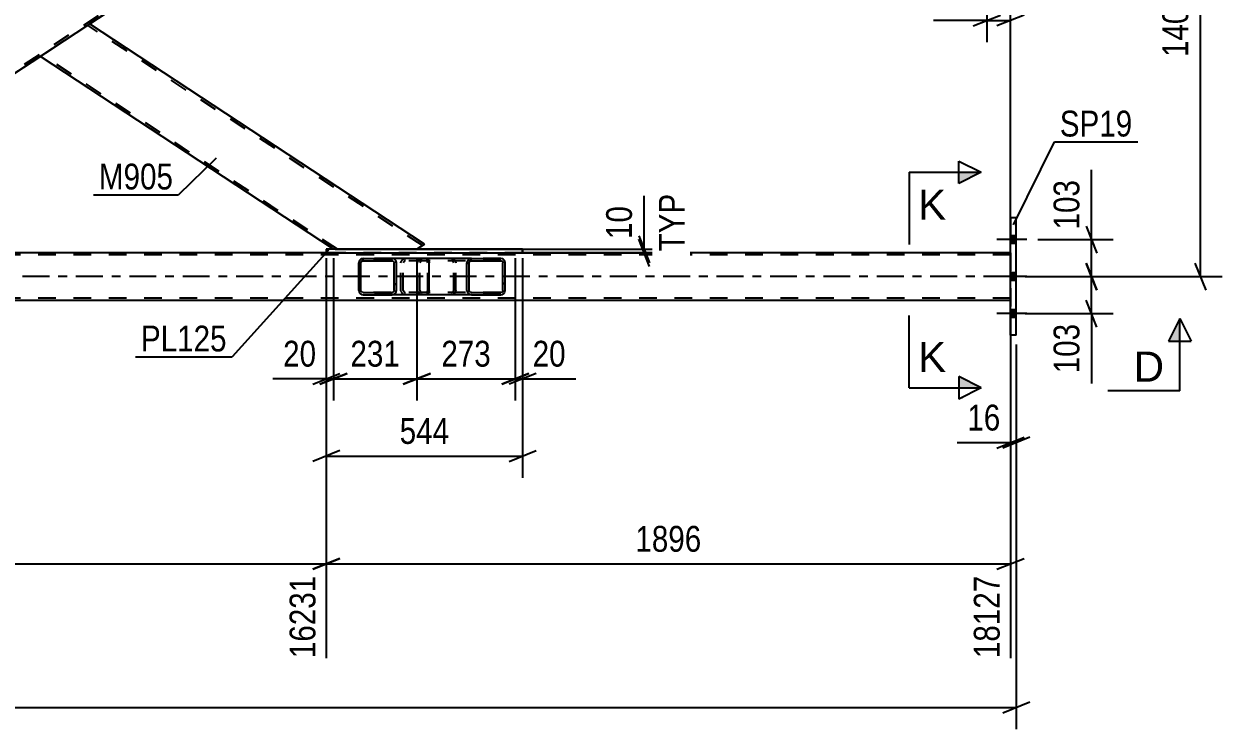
# Model space of a CAD drawing. Header units: millimetres. Extents: x -857 to 332, y -866 to -25.
# Drawn here: x -221 to -88.2, y -603.8 to -525.7 of the extents above; entities that cross this region are included whole.
import ezdxf

# ---------------------------------------------------------------- set-up
doc = ezdxf.new("R2010")
doc.units = ezdxf.units.MM
doc.linetypes.add('DXK_LINE_DOT2', pattern=[3.9198, 1.9599, -1.9599])
doc.linetypes.add('DXK_LINE_DOT3', pattern=[5.9187, 2.979, -0.9799, 0.9799, -0.9799])
doc.styles.add('Arial', font='ARIAL.TTF', dxfattribs={"height": 0.2})
doc.styles.add('Arial Narrow', font='ARIALN.TTF', dxfattribs={"height": 0.2})

# ---------------------------------------------------------------- blocks, each defined once
blk = doc.blocks.new('Part-570386455-8836 - 8305')
at = {"color": 2, "linetype": 'Continuous'}
for p, q in [((-187.53, -551.01), (-250.9, -551.01)), ((-111.68, -551.01), (-165.77, -551.01)), ((-111.68, -556.29), (-792.02, -556.29))]:
    blk.add_line(p, q, dxfattribs=at)
at = {"color": 7, "linetype": 'DXK_LINE_DOT2'}
for p, q in [((-165.77, -551.01), (-187.53, -551.01)), ((-111.68, -551.01), (-111.68, -556.29)), ((-111.68, -551.25), (-792.02, -551.25)), ((-111.68, -556.05), (-792.02, -556.05))]:
    blk.add_line(p, q, dxfattribs=at)
at = {"color": 7, "linetype": 'DXK_LINE_DOT3'}
blk.add_line((-111.68, -553.65), (-792.02, -553.65), dxfattribs=at)
blk = doc.blocks.new('Part-570386455-8378 - 8305')
at = {"color": 7, "linetype": 'DXK_LINE_DOT2'}
for p, q in [((-186.84, -501.05), (-259.21, -548.65)), ((-176.8, -501.05), (-252.14, -550.61)), ((-176.36, -501.05), (-187.28, -501.05)), ((-219.22, -522.06), (-224.68, -525.65)), ((-213.76, -525.65), (-219.22, -529.24)), ((-259.21, -548.94), (-259.21, -550.61)), ((-251.7, -550.61), (-259.21, -550.61))]:
    blk.add_line(p, q, dxfattribs=at)
at = {"color": 2, "linetype": 'Continuous'}
for p, q in [((-187.28, -501.05), (-219.22, -522.06)), ((-176.36, -501.05), (-213.76, -525.65)), ((-224.68, -525.65), (-259.21, -548.37)), ((-219.22, -529.24), (-251.7, -550.61)), ((-259.21, -548.37), (-259.21, -550.61))]:
    blk.add_line(p, q, dxfattribs=at)
blk = doc.blocks.new('Part-570386455-8457 - 8305')
at = {"linetype": 'Continuous'}
h = blk.add_hatch(dxfattribs=at)
h.set_pattern_fill('', scale=0.7, style=0, pattern_type=0)
h.set_pattern_definition([(45, (-171.9, -555.3532), (-1.57154, 1.57154), [])])
h.paths.add_polyline_path([(-171.94, -555.17), (-171.9, -555.35), (-171.79, -555.51), (-171.62, -555.61), (-171.43, -555.65), (-168.19, -555.65), (-168, -555.61), (-167.83, -555.51), (-167.72, -555.35), (-167.68, -555.17), (-167.68, -552.13), (-167.72, -551.95), (-167.83, -551.79), (-168, -551.69), (-168.19, -551.65), (-171.43, -551.65), (-171.62, -551.69), (-171.79, -551.79), (-171.9, -551.95), (-171.94, -552.13)])
h.paths.add_polyline_path([(-171.66, -552.04), (-171.61, -551.96), (-171.53, -551.91), (-171.43, -551.89), (-168.19, -551.89), (-168.1, -551.91), (-168.01, -551.96), (-167.96, -552.04), (-167.94, -552.13), (-167.94, -555.17), (-167.96, -555.26), (-168.01, -555.34), (-168.1, -555.39), (-168.19, -555.41), (-171.43, -555.41), (-171.53, -555.39), (-171.61, -555.34), (-171.66, -555.26), (-171.68, -555.17), (-171.68, -552.13)])
at = {"color": 7, "linetype": 'DXK_LINE_DOT2'}
for p, q in [((-177.4, -552.13), (-177.37, -551.95)), ((-177.4, -555.17), (-177.4, -552.13)), ((-177.13, -552.04), (-177.15, -552.13)), ((-177.15, -555.17), (-177.15, -552.13)), ((-177.07, -551.96), (-177.13, -552.04)), ((-177.09, -551.69), (-176.89, -551.65)), ((-176.99, -551.91), (-177.07, -551.96)), ((-176.89, -551.89), (-176.99, -551.91)), ((-176.41, -551.65), (-176.89, -551.65)), ((-168.19, -551.89), (-176.89, -551.89)), ((-173.66, -551.65), (-173.46, -551.69)), ((-173.56, -551.91), (-173.66, -551.89)), ((-173.48, -551.96), (-173.56, -551.91)), ((-173.42, -552.04), (-173.48, -551.96)), ((-173.4, -552.13), (-173.42, -552.04)), ((-173.4, -555.17), (-173.4, -552.13)), ((-173.19, -551.95), (-173.15, -552.13)), ((-173.15, -555.17), (-173.15, -552.13)), ((-168.19, -551.65), (-171.43, -551.65)), ((-177.37, -555.35), (-177.4, -555.17)), ((-177.15, -555.17), (-177.13, -555.26)), ((-173.42, -555.26), (-173.4, -555.17)), ((-173.15, -555.17), (-173.19, -555.35)), ((-177.13, -555.26), (-177.07, -555.34)), ((-176.89, -555.65), (-177.09, -555.61)), ((-177.07, -555.34), (-176.99, -555.39)), ((-176.99, -555.39), (-176.89, -555.41)), ((-168.19, -555.41), (-176.89, -555.41)), ((-176.41, -555.65), (-176.89, -555.65)), ((-173.66, -555.41), (-173.56, -555.39)), ((-173.46, -555.61), (-173.66, -555.65)), ((-173.56, -555.39), (-173.48, -555.34)), ((-173.48, -555.34), (-173.42, -555.26)), ((-168.19, -555.65), (-171.43, -555.65))]:
    blk.add_line(p, q, dxfattribs=at)
at = {"color": 2, "linetype": 'Continuous'}
for p, q in [((-171.43, -551.65), (-176.41, -551.65)), ((-171.9, -551.95), (-171.94, -552.13)), ((-171.94, -555.17), (-171.94, -552.13)), ((-171.68, -552.13), (-171.66, -552.04)), ((-171.68, -555.17), (-171.68, -552.13)), ((-171.66, -552.04), (-171.61, -551.96)), ((-171.43, -551.65), (-171.62, -551.69)), ((-171.61, -551.96), (-171.53, -551.91)), ((-171.53, -551.91), (-171.43, -551.89)), ((-171.43, -551.65), (-168.19, -551.65)), ((-171.43, -551.89), (-168.19, -551.89)), ((-168, -551.69), (-168.19, -551.65)), ((-168.19, -551.89), (-168.1, -551.91)), ((-168.1, -551.91), (-168.01, -551.96)), ((-168.01, -551.96), (-167.96, -552.04)), ((-167.96, -552.04), (-167.94, -552.13)), ((-167.94, -555.17), (-167.94, -552.13)), ((-167.68, -552.13), (-167.72, -551.95)), ((-167.68, -555.17), (-167.68, -552.13)), ((-171.94, -555.17), (-171.9, -555.35)), ((-171.66, -555.26), (-171.68, -555.17)), ((-167.94, -555.17), (-167.96, -555.26)), ((-167.72, -555.35), (-167.68, -555.17)), ((-171.43, -555.65), (-176.41, -555.65)), ((-171.61, -555.34), (-171.66, -555.26)), ((-171.62, -555.61), (-171.43, -555.65)), ((-171.53, -555.39), (-171.61, -555.34)), ((-171.43, -555.41), (-171.53, -555.39)), ((-171.43, -555.41), (-168.19, -555.41)), ((-171.43, -555.65), (-168.19, -555.65)), ((-168.1, -555.39), (-168.19, -555.41)), ((-168.19, -555.65), (-168, -555.61)), ((-168.01, -555.34), (-168.1, -555.39)), ((-167.96, -555.26), (-168.01, -555.34))]:
    blk.add_line(p, q, dxfattribs=at)
at = {"color": 7, "linetype": 'DXK_LINE_DOT2'}
for centre, start, end in [((-176.91, -552.15), 110.7583, 155.68), ((-173.64, -552.15), 24.32, 69.2417), ((-176.91, -555.15), 204.32, 249.2417), ((-173.64, -555.15), 290.7583, 335.68)]:
    blk.add_arc(centre, 0.496, start, end, dxfattribs=at)
at = {"color": 2, "linetype": 'Continuous'}
for centre, start, end in [((-171.45, -552.15), 110.7583, 155.6801), ((-168.17, -552.15), 24.32, 69.2417), ((-171.45, -555.15), 204.32, 249.2417), ((-168.17, -555.15), 290.7583, 335.6801)]:
    blk.add_arc(centre, 0.496, start, end, dxfattribs=at)
blk = doc.blocks.new('Part-570386455-8465 - 8305')
at = {"linetype": 'Continuous'}
h = blk.add_hatch(dxfattribs=at)
h.set_pattern_fill('', scale=0.7, style=0, pattern_type=0)
h.set_pattern_definition([(45, (-183.891, -555.3532), (-1.57154, 1.57154), [])])
h.paths.add_polyline_path([(-183.93, -555.17), (-183.89, -555.35), (-183.78, -555.51), (-183.62, -555.61), (-183.43, -555.65), (-180.24, -555.65), (-180.05, -555.61), (-179.89, -555.51), (-179.78, -555.35), (-179.74, -555.17), (-179.74, -552.13), (-179.78, -551.95), (-179.89, -551.79), (-180.05, -551.69), (-180.24, -551.65), (-183.43, -551.65), (-183.62, -551.69), (-183.78, -551.79), (-183.89, -551.95), (-183.93, -552.13)])
h.paths.add_polyline_path([(-183.66, -552.04), (-183.6, -551.96), (-183.52, -551.91), (-183.43, -551.89), (-180.24, -551.89), (-180.15, -551.91), (-180.06, -551.96), (-180.01, -552.04), (-179.99, -552.13), (-179.99, -555.17), (-180.01, -555.26), (-180.06, -555.34), (-180.15, -555.39), (-180.24, -555.41), (-183.43, -555.41), (-183.52, -555.39), (-183.6, -555.34), (-183.66, -555.26), (-183.68, -555.17), (-183.68, -552.13)])
at = {"color": 2, "linetype": 'Continuous'}
for p, q in [((-183.89, -551.95), (-183.93, -552.13)), ((-183.93, -555.17), (-183.93, -552.13)), ((-183.68, -552.13), (-183.66, -552.04)), ((-183.68, -555.17), (-183.68, -552.13)), ((-183.66, -552.04), (-183.6, -551.96)), ((-183.43, -551.65), (-183.62, -551.69)), ((-183.6, -551.96), (-183.52, -551.91)), ((-183.52, -551.91), (-183.43, -551.89)), ((-183.43, -551.65), (-180.24, -551.65)), ((-183.43, -551.89), (-180.24, -551.89)), ((-176.41, -551.65), (-180.24, -551.65)), ((-180.05, -551.69), (-180.24, -551.65)), ((-180.24, -551.89), (-180.15, -551.91)), ((-180.15, -551.91), (-180.06, -551.96)), ((-180.06, -551.96), (-180.01, -552.04)), ((-180.01, -552.04), (-179.99, -552.13)), ((-179.99, -555.17), (-179.99, -552.13)), ((-179.74, -552.13), (-179.78, -551.95)), ((-179.74, -555.17), (-179.74, -552.13)), ((-176.41, -551.65), (-176.31, -551.69)), ((-176.31, -551.69), (-176.22, -551.79)), ((-176.22, -551.79), (-176.16, -551.95)), ((-176.16, -551.95), (-176.14, -552.13)), ((-176.14, -555.17), (-176.14, -552.13)), ((-183.93, -555.17), (-183.89, -555.35)), ((-183.66, -555.26), (-183.68, -555.17)), ((-179.99, -555.17), (-180.01, -555.26)), ((-179.78, -555.35), (-179.74, -555.17)), ((-176.14, -555.17), (-176.16, -555.35)), ((-183.6, -555.34), (-183.66, -555.26)), ((-183.62, -555.61), (-183.43, -555.65)), ((-183.52, -555.39), (-183.6, -555.34)), ((-183.43, -555.41), (-183.52, -555.39)), ((-183.43, -555.41), (-180.24, -555.41)), ((-183.43, -555.65), (-180.24, -555.65)), ((-180.15, -555.39), (-180.24, -555.41)), ((-180.24, -555.65), (-180.05, -555.61)), ((-176.41, -555.65), (-180.24, -555.65)), ((-180.06, -555.34), (-180.15, -555.39)), ((-180.01, -555.26), (-180.06, -555.34)), ((-176.31, -555.61), (-176.41, -555.65)), ((-176.22, -555.51), (-176.31, -555.61)), ((-176.16, -555.35), (-176.22, -555.51))]:
    blk.add_line(p, q, dxfattribs=at)
at = {"color": 7, "linetype": 'DXK_LINE_DOT2'}
for p, q in [((-180.24, -551.65), (-183.43, -551.65)), ((-176.41, -551.89), (-183.43, -551.89)), ((-179.25, -552.13), (-179.21, -551.95)), ((-179.25, -555.17), (-179.25, -552.13)), ((-178.98, -552.04), (-179, -552.13)), ((-179, -555.17), (-179, -552.13)), ((-178.92, -551.96), (-178.98, -552.04)), ((-178.94, -551.69), (-178.75, -551.65)), ((-178.84, -551.91), (-178.92, -551.96)), ((-178.75, -551.89), (-178.84, -551.91)), ((-177.4, -551.89), (-177.4, -551.65)), ((-176.36, -551.91), (-176.41, -551.89)), ((-176.32, -551.96), (-176.36, -551.91)), ((-176.29, -552.04), (-176.32, -551.96)), ((-176.28, -552.13), (-176.29, -552.04)), ((-176.28, -555.17), (-176.28, -552.13)), ((-179.21, -555.35), (-179.25, -555.17)), ((-179, -555.17), (-178.98, -555.26)), ((-176.29, -555.26), (-176.28, -555.17)), ((-176.41, -555.41), (-183.43, -555.41)), ((-180.24, -555.65), (-183.43, -555.65)), ((-178.98, -555.26), (-178.92, -555.34)), ((-178.75, -555.65), (-178.94, -555.61)), ((-178.92, -555.34), (-178.84, -555.39)), ((-178.84, -555.39), (-178.75, -555.41)), ((-177.4, -555.65), (-177.4, -555.41)), ((-176.41, -555.41), (-176.36, -555.39)), ((-176.36, -555.39), (-176.32, -555.34)), ((-176.32, -555.34), (-176.29, -555.26))]:
    blk.add_line(p, q, dxfattribs=at)
at = {"color": 2, "linetype": 'Continuous'}
for centre, start, end in [((-183.44, -552.14), 111.1941, 156.1506), ((-180.23, -552.14), 23.8494, 68.8059), ((-183.44, -555.15), 203.8494, 248.8059), ((-180.23, -555.15), 291.1941, 336.1506)]:
    blk.add_arc(centre, 0.492, start, end, dxfattribs=at)
at = {"color": 7, "linetype": 'DXK_LINE_DOT2'}
for centre, start, end in [((-178.76, -552.14), 111.1941, 156.1506), ((-178.76, -555.15), 203.8494, 248.8059)]:
    blk.add_arc(centre, 0.492, start, end, dxfattribs=at)
blk = doc.blocks.new('Bolt-570386455-8537 - 8305')
at = {"linetype": 'Continuous'}
for points in [[(-111.68, -549.11), (-111.68, -549.99), (-111.04, -549.99), (-111.04, -549.11)], [(-111.68, -549.11), (-111.68, -549.99), (-111.04, -549.99), (-111.04, -549.11)], [(-111.68, -549.11), (-111.68, -549.99), (-111.04, -549.99), (-111.04, -549.11)], [(-111.68, -553.21), (-111.68, -554.09), (-111.04, -554.09), (-111.04, -553.21)], [(-111.68, -553.21), (-111.68, -554.09), (-111.04, -554.09), (-111.04, -553.21)], [(-111.68, -557.31), (-111.68, -558.19), (-111.04, -558.19), (-111.04, -557.31)], [(-111.68, -557.31), (-111.68, -558.19), (-111.04, -558.19), (-111.04, -557.31)], [(-111.68, -557.31), (-111.68, -558.19), (-111.04, -558.19), (-111.04, -557.31)]]:
    blk.add_hatch(color=1, dxfattribs=at).paths.add_polyline_path(points)
at = {"color": 1, "linetype": 'Continuous'}
for p, q in [((-109.88, -549.55), (-113.2, -549.55)), ((-109.88, -549.55), (-113.2, -549.55)), ((-109.88, -549.55), (-113.2, -549.55)), ((-111.04, -549.11), (-111.68, -549.11)), ((-111.04, -549.11), (-111.68, -549.11)), ((-111.04, -549.11), (-111.68, -549.11)), ((-111.04, -549.99), (-111.68, -549.99)), ((-111.04, -549.99), (-111.68, -549.99)), ((-111.04, -549.99), (-111.68, -549.99)), ((-109.88, -553.65), (-113.2, -553.65)), ((-109.88, -553.65), (-113.2, -553.65)), ((-111.04, -553.21), (-111.68, -553.21)), ((-111.04, -553.21), (-111.68, -553.21)), ((-111.04, -554.09), (-111.68, -554.09)), ((-111.04, -554.09), (-111.68, -554.09)), ((-109.88, -557.75), (-113.2, -557.75)), ((-109.88, -557.75), (-113.2, -557.75)), ((-109.88, -557.75), (-113.2, -557.75)), ((-111.04, -557.31), (-111.68, -557.31)), ((-111.04, -557.31), (-111.68, -557.31)), ((-111.04, -557.31), (-111.68, -557.31)), ((-111.04, -558.19), (-111.68, -558.19)), ((-111.04, -558.19), (-111.68, -558.19)), ((-111.04, -558.19), (-111.68, -558.19))]:
    blk.add_line(p, q, dxfattribs=at)
blk = doc.blocks.new('Part-570386455-8742 - 8305')
at = {"color": 2, "linetype": 'Continuous'}
for p, q in [((-187.53, -550.61), (-187.53, -551.01)), ((-165.77, -550.61), (-187.53, -550.61)), ((-187.53, -551.01), (-165.77, -551.01)), ((-165.77, -550.61), (-165.77, -551.01)), ((-165.77, -550.61), (-165.77, -550.61)), ((-165.77, -551.01), (-165.77, -551.01))]:
    blk.add_line(p, q, dxfattribs=at)
at = {"color": 7, "linetype": 'DXK_LINE_DOT2'}
for p, q in [((-187.53, -550.61), (-187.53, -551.01)), ((-165.77, -551.01), (-165.77, -550.61)), ((-165.77, -550.61), (-165.77, -550.61)), ((-165.77, -551.01), (-165.77, -551.01))]:
    blk.add_line(p, q, dxfattribs=at)
blk = doc.blocks.new('Part-570386455-8847 - 8305')
at = {"color": 2, "linetype": 'Continuous'}
for p, q in [((-213.76, -525.65), (-219.22, -529.24)), ((-176.65, -550.06), (-213.76, -525.65)), ((-186.73, -550.61), (-219.22, -529.24)), ((-176.69, -550.08), (-177.49, -550.61)), ((-176.65, -550.06), (-176.69, -550.08))]:
    blk.add_line(p, q, dxfattribs=at)
at = {"color": 7, "linetype": 'DXK_LINE_DOT2'}
for p, q in [((-176.87, -550.2), (-213.98, -525.79)), ((-219, -529.1), (-218.98, -529.09)), ((-186.3, -550.61), (-219, -529.1)), ((-177.49, -550.61), (-186.73, -550.61)), ((-177.09, -550.35), (-176.87, -550.2)), ((-176.65, -550.06), (-176.65, -550.06))]:
    blk.add_line(p, q, dxfattribs=at)
blk = doc.blocks.new('Part-570386455-8875 - 8305')
at = {"color": 2, "linetype": 'Continuous'}
for p, q in [((-111.68, -560.15), (-111.68, -547.15)), ((-111.04, -547.15), (-111.68, -547.15)), ((-111.04, -560.15), (-111.04, -547.15)), ((-111.04, -560.15), (-111.68, -560.15))]:
    blk.add_line(p, q, dxfattribs=at)
at = {"color": 7, "linetype": 'DXK_LINE_DOT2'}
for p, q in [((-111.68, -547.15), (-111.68, -560.15)), ((-111.04, -547.15), (-111.04, -547.15)), ((-111.04, -560.15), (-111.04, -547.15)), ((-111.04, -560.15), (-111.04, -560.15))]:
    blk.add_line(p, q, dxfattribs=at)
blk = doc.blocks.new('StraightDimension-570386455-9366 - 8305')
at = {"color": 7, "linetype": 'Continuous'}
for p, q in [((-103.29, -552.15), (-102.09, -555.15)), ((-110.04, -553.65), (-100.29, -553.65)), ((-102.69, -557.75), (-102.69, -553.65)), ((-102.09, -559.25), (-103.29, -556.25)), ((-110.04, -557.75), (-100.29, -557.75)), ((-102.69, -557.75), (-102.69, -565.48)), ((-102.69, -557.75), (-102.69, -565.48))]:
    blk.add_line(p, q, dxfattribs=at)
at = {"color": 0}
blk.add_wipeout([(-103.44, -558.27), (-107.64, -558.27), (-107.64, -564.96), (-103.44, -564.96)], dxfattribs=at)
at = {"color": 3, "style": 'Arial Narrow'}
blk.add_text('103', height=2.863, rotation=90.0002, dxfattribs=at).set_placement((-104.04, -564.36))
blk = doc.blocks.new('StraightDimension-570386455-9375 - 8305')
at = {"color": 7, "linetype": 'Continuous'}
for p, q in [((-114.3, -501.65), (-114.3, -527.66)), ((-111.68, -550.01), (-111.68, -522.41)), ((-114.3, -525.26), (-120.21, -525.26)), ((-114.3, -525.26), (-120.21, -525.26)), ((-115.8, -525.86), (-112.8, -524.66)), ((-114.3, -525.26), (-111.68, -525.26)), ((-110.18, -524.66), (-113.18, -525.86))]:
    blk.add_line(p, q, dxfattribs=at)
at = {"color": 0}
blk.add_wipeout([(-114.83, -524.51), (-114.83, -520.31), (-119.68, -520.31), (-119.68, -524.51)], dxfattribs=at)
at = {"color": 3, "style": 'Arial Narrow'}
blk.add_text('66', height=2.863, dxfattribs=at).set_placement((-119.08, -523.91))
blk = doc.blocks.new('StraightDimension-570386455-40084 - 8305')
at = {"color": 7, "linetype": 'Continuous'}
for p, q in [((-187.53, -551.61), (-187.53, -567.37)), ((-186.73, -551.61), (-186.73, -567.37)), ((-189.03, -565.57), (-186.03, -564.37)), ((-185.23, -564.37), (-188.23, -565.57)), ((-187.53, -564.97), (-193.44, -564.97)), ((-187.53, -564.97), (-193.44, -564.97)), ((-187.53, -564.97), (-186.73, -564.97))]:
    blk.add_line(p, q, dxfattribs=at)
at = {"color": 0}
blk.add_wipeout([(-188.06, -564.22), (-188.06, -560.02), (-192.91, -560.02), (-192.91, -564.22)], dxfattribs=at)
at = {"color": 3, "style": 'Arial Narrow'}
blk.add_text('20', height=2.863, dxfattribs=at).set_placement((-192.31, -563.62))
blk = doc.blocks.new('StraightDimension-570386455-40083 - 8305')
at = {"color": 7, "linetype": 'Continuous'}
for p, q in [((-186.73, -551.61), (-186.73, -567.37)), ((-177.49, -551.61), (-177.49, -567.37)), ((-188.23, -565.57), (-185.23, -564.37)), ((-175.99, -564.37), (-178.99, -565.57)), ((-186.73, -564.97), (-177.49, -564.97))]:
    blk.add_line(p, q, dxfattribs=at)
at = {"color": 0}
blk.add_wipeout([(-178.77, -564.22), (-178.77, -560.02), (-185.45, -560.02), (-185.45, -564.22)], dxfattribs=at)
at = {"color": 3, "style": 'Arial Narrow'}
blk.add_text('231', height=2.863, dxfattribs=at).set_placement((-184.85, -563.62))
blk = doc.blocks.new('StraightDimension-570386455-8952 - 8305')
at = {"color": 7, "linetype": 'Continuous'}
for p, q in [((-111.04, -561.15), (-111.04, -603.78)), ((-807.21, -601.38), (-111.04, -601.38)), ((-112.54, -601.98), (-109.54, -600.78))]:
    blk.add_line(p, q, dxfattribs=at)
blk = doc.blocks.new('StraightDimension-570386455-9228 - 8305')
at = {"color": 7, "linetype": 'Continuous'}
for p, q in [((-187.53, -551.61), (-187.53, -575.93)), ((-165.77, -551.61), (-165.77, -575.93)), ((-186.03, -572.93), (-189.03, -574.13)), ((-187.53, -573.53), (-165.77, -573.53)), ((-167.27, -574.13), (-164.27, -572.93))]:
    blk.add_line(p, q, dxfattribs=at)
at = {"color": 0}
blk.add_wipeout([(-173.31, -572.78), (-173.31, -568.58), (-179.99, -568.58), (-179.99, -572.78)], dxfattribs=at)
at = {"color": 3, "style": 'Arial Narrow'}
blk.add_text('544', height=2.863, dxfattribs=at).set_placement((-179.39, -572.18))
blk = doc.blocks.new('StraightDimension-570386455-9297 - 8305')
at = {"color": 7, "linetype": 'Continuous'}
for p, q in [((-152.29, -550.61), (-152.29, -544.7)), ((-152.29, -550.61), (-152.29, -544.7)), ((-152.89, -549.11), (-151.69, -552.11)), ((-151.69, -552.51), (-152.89, -549.51)), ((-186.53, -550.61), (-149.89, -550.61)), ((-186.53, -551.01), (-149.89, -551.01)), ((-152.29, -551.01), (-152.29, -550.61))]:
    blk.add_line(p, q, dxfattribs=at)
at = {"color": 0, "linetype": 'Continuous'}
blk.add_wipeout([(-147.19, -543.86), (-151.39, -543.86), (-151.39, -551.45), (-147.19, -551.45)], dxfattribs=at)
at = {"color": 0}
blk.add_wipeout([(-153.04, -545.23), (-157.24, -545.23), (-157.24, -550.08), (-153.04, -550.08)], dxfattribs=at)
at = {"color": 3, "linetype": 'Continuous', "style": 'Arial Narrow'}
blk.add_text('TYP', height=2.863, rotation=90.0002, dxfattribs=at).set_placement((-147.79, -550.85))
at = {"color": 3, "style": 'Arial Narrow'}
blk.add_text('10', height=2.863, rotation=90.0002, dxfattribs=at).set_placement((-153.64, -549.48))
blk = doc.blocks.new('StraightDimension-570386455-9359 - 8305')
at = {"color": 7, "linetype": 'Continuous'}
for p, q in [((-102.69, -549.55), (-102.69, -541.82)), ((-102.69, -549.55), (-102.69, -541.82)), ((-103.29, -548.05), (-102.09, -551.05)), ((-108.64, -549.55), (-100.29, -549.55)), ((-102.69, -553.65), (-102.69, -549.55)), ((-102.09, -555.15), (-103.29, -552.15)), ((-110.04, -553.65), (-100.29, -553.65))]:
    blk.add_line(p, q, dxfattribs=at)
at = {"color": 0}
blk.add_wipeout([(-103.44, -542.34), (-107.64, -542.34), (-107.64, -549.02), (-103.44, -549.02)], dxfattribs=at)
at = {"color": 3, "style": 'Arial Narrow'}
blk.add_text('103', height=2.863, rotation=90.0002, dxfattribs=at).set_placement((-104.04, -548.42))
blk = doc.blocks.new('StraightDimension-570386455-9557 - 8305')
at = {"color": 7, "linetype": 'Continuous'}
for p, q in [((-90.03, -499.15), (-91.23, -496.15)), ((-112.5, -497.65), (-88.23, -497.65)), ((-90.63, -553.65), (-90.63, -497.65)), ((-91.23, -552.15), (-90.03, -555.15)), ((-110.04, -553.65), (-88.23, -553.65))]:
    blk.add_line(p, q, dxfattribs=at)
at = {"color": 0}
blk.add_wipeout([(-91.38, -521.39), (-95.58, -521.39), (-95.58, -529.91), (-91.38, -529.91)], dxfattribs=at)
at = {"color": 3, "style": 'Arial Narrow'}
blk.add_text('1400', height=2.863, rotation=90.0002, dxfattribs=at).set_placement((-91.98, -529.31))
blk = doc.blocks.new('AngleDimension-570386455-9961 - 8305')
at = {"color": 7, "linetype": 'Continuous'}
for p, q in [((-180.12, -503.52), (-228.52, -535.36)), ((-228.52, -535.36), (-242.06, -544.26)), ((-228.52, -535.36), (-228.52, -544.26)), ((-228.52, -544.26), (-242.06, -544.26))]:
    blk.add_line(p, q, dxfattribs=at)
at = {"color": 0}
for points in [[(-223.42, -537.38), (-227.62, -537.38), (-227.62, -542.24), (-223.42, -542.24)], [(-231.95, -549.36), (-231.95, -545.16), (-238.63, -545.16), (-238.63, -549.36)]]:
    blk.add_wipeout(points, dxfattribs=at)
at = {"color": 3, "style": 'Arial Narrow'}
blk.add_text('66', height=2.863, rotation=90.0002, dxfattribs=at).set_placement((-224.02, -541.64))
blk.add_text('100', height=2.863, dxfattribs=at).set_placement((-238.03, -548.76))
blk = doc.blocks.new('StraightDimension-570386455-10137 - 8305')
at = {"color": 7, "linetype": 'Continuous'}
for p, q in [((-111.68, -561.15), (-111.68, -574.45)), ((-111.04, -561.15), (-111.04, -574.45)), ((-111.68, -572.05), (-117.58, -572.05)), ((-111.68, -572.05), (-117.58, -572.05)), ((-113.18, -572.65), (-110.18, -571.45)), ((-109.54, -571.45), (-112.54, -572.65)), ((-111.68, -572.05), (-111.04, -572.05))]:
    blk.add_line(p, q, dxfattribs=at)
at = {"color": 0}
blk.add_wipeout([(-112.2, -571.3), (-112.2, -567.1), (-117.06, -567.1), (-117.06, -571.3)], dxfattribs=at)
at = {"color": 3, "style": 'Arial Narrow'}
blk.add_text('16', height=2.863, dxfattribs=at).set_placement((-116.46, -570.7))
blk = doc.blocks.new('StraightDimension-570386455-20037 - 8305')
at = {"color": 7, "linetype": 'Continuous'}
for p, q in [((-187.53, -552.01), (-187.53, -595.92)), ((-111.68, -557.29), (-111.68, -595.92)), ((-186.03, -584.88), (-189.03, -586.08)), ((-187.53, -585.48), (-111.68, -585.48)), ((-113.18, -586.08), (-110.18, -584.88))]:
    blk.add_line(p, q, dxfattribs=at)
at = {"color": 0}
blk.add_wipeout([(-145.35, -584.73), (-145.35, -580.53), (-153.86, -580.53), (-153.86, -584.73)], dxfattribs=at)
at = {"color": 3, "style": 'Arial Narrow'}
blk.add_text('1896', height=2.863, dxfattribs=at).set_placement((-153.26, -584.13))
at = {"color": 0, "linetype": 'Continuous'}
blk.add_wipeout([(-112.28, -586.18), (-116.48, -586.18), (-116.48, -596.52), (-112.28, -596.52)], dxfattribs=at)
at = {"color": 3, "linetype": 'Continuous', "style": 'Arial Narrow'}
blk.add_text('18127', height=2.863, rotation=90.0002, dxfattribs=at).set_placement((-112.88, -595.92))
blk = doc.blocks.new('StraightDimension-570386455-20038 - 8305')
at = {"color": 7, "linetype": 'Continuous'}
for p, q in [((-272.67, -552.01), (-272.67, -595.92)), ((-187.53, -552.01), (-187.53, -595.92)), ((-271.17, -584.88), (-274.17, -586.08)), ((-272.67, -585.48), (-187.53, -585.48)), ((-189.03, -586.08), (-186.03, -584.88))]:
    blk.add_line(p, q, dxfattribs=at)
at = {"color": 0}
blk.add_wipeout([(-225.84, -584.73), (-225.84, -580.53), (-234.36, -580.53), (-234.36, -584.73)], dxfattribs=at)
at = {"color": 3, "style": 'Arial Narrow'}
blk.add_text('2128', height=2.863, dxfattribs=at).set_placement((-233.76, -584.13))
at = {"color": 0, "linetype": 'Continuous'}
blk.add_wipeout([(-188.13, -586.18), (-192.33, -586.18), (-192.33, -596.52), (-188.13, -596.52)], dxfattribs=at)
at = {"color": 3, "linetype": 'Continuous', "style": 'Arial Narrow'}
blk.add_text('16231', height=2.863, rotation=90.0002, dxfattribs=at).set_placement((-188.73, -595.92))
blk = doc.blocks.new('StraightDimension-570386455-40081 - 8305')
at = {"color": 7, "linetype": 'Continuous'}
for p, q in [((-166.57, -551.61), (-166.57, -567.37)), ((-165.77, -551.61), (-165.77, -567.37)), ((-168.07, -565.57), (-165.07, -564.37)), ((-164.27, -564.37), (-167.27, -565.57)), ((-166.57, -564.97), (-165.77, -564.97)), ((-165.77, -564.97), (-159.86, -564.97)), ((-165.77, -564.97), (-159.86, -564.97))]:
    blk.add_line(p, q, dxfattribs=at)
at = {"color": 0}
blk.add_wipeout([(-160.39, -564.22), (-160.39, -560.02), (-165.25, -560.02), (-165.25, -564.22)], dxfattribs=at)
at = {"color": 3, "style": 'Arial Narrow'}
blk.add_text('20', height=2.863, dxfattribs=at).set_placement((-164.65, -563.62))
blk = doc.blocks.new('StraightDimension-570386455-40082 - 8305')
at = {"color": 7, "linetype": 'Continuous'}
for p, q in [((-177.49, -551.61), (-177.49, -567.37)), ((-166.57, -551.61), (-166.57, -567.37)), ((-178.99, -565.57), (-175.99, -564.37)), ((-165.07, -564.37), (-168.07, -565.57)), ((-177.49, -564.97), (-166.57, -564.97))]:
    blk.add_line(p, q, dxfattribs=at)
at = {"color": 0}
blk.add_wipeout([(-168.69, -564.22), (-168.69, -560.02), (-175.37, -560.02), (-175.37, -564.22)], dxfattribs=at)
at = {"color": 3, "style": 'Arial Narrow'}
blk.add_text('273', height=2.863, dxfattribs=at).set_placement((-174.77, -563.62))
blk = doc.blocks.new('Mark-570386455-8738 - 8305')
at = {"color": 0}
blk.add_wipeout([(-198.56, -561.94), (-198.56, -558.94), (-208.07, -558.94), (-208.07, -561.94)], dxfattribs=at)
blk.add_wipeout([(-198.56, -561.94), (-198.56, -558.94), (-208.07, -558.94), (-208.07, -561.94)], dxfattribs=at)
at = {"color": 30, "linetype": 'Continuous'}
for p in [(-187.29, -550.73), (-208.67, -562.54)]:
    blk.add_line(p, (-197.96, -562.54), dxfattribs=at)
at = {"color": 3, "style": 'Arial Narrow'}
blk.add_text('PL125', height=2.863, dxfattribs=at).set_placement((-208.07, -561.94))
blk = doc.blocks.new('Mark-570386455-8843 - 8305')
at = {"color": 0}
blk.add_wipeout([(-204.51, -543.99), (-204.51, -540.99), (-212.73, -540.99), (-212.73, -543.99)], dxfattribs=at)
blk.add_wipeout([(-204.51, -543.99), (-204.51, -540.99), (-212.73, -540.99), (-212.73, -543.99)], dxfattribs=at)
at = {"color": 30, "linetype": 'Continuous'}
for p in [(-199.73, -540.53), (-213.33, -544.59)]:
    blk.add_line(p, (-203.91, -544.59), dxfattribs=at)
at = {"color": 3, "style": 'Arial Narrow'}
blk.add_text('M905', height=2.863, dxfattribs=at).set_placement((-212.73, -543.99))
blk = doc.blocks.new('Mark-570386455-8871 - 8305')
at = {"color": 0}
blk.add_wipeout([(-98.17, -538.12), (-98.17, -535.12), (-106.21, -535.12), (-106.21, -538.12)], dxfattribs=at)
blk.add_wipeout([(-98.17, -538.12), (-98.17, -535.12), (-106.21, -535.12), (-106.21, -538.12)], dxfattribs=at)
at = {"color": 30, "linetype": 'Continuous'}
for p, q in [((-111.33, -547.89), (-106.81, -538.72)), ((-106.81, -538.72), (-97.57, -538.72))]:
    blk.add_line(p, q, dxfattribs=at)
at = {"color": 3, "style": 'Arial Narrow'}
blk.add_text('SP19', height=2.863, dxfattribs=at).set_placement((-106.21, -538.12))
blk = doc.blocks.new('SectionMark-570386455-10412 - 8305')
at = {"linetype": 'Continuous'}
blk.add_hatch(color=6, dxfattribs=at).paths.add_polyline_path([(-92.9, -560.79), (-94.15, -560.79), (-92.9, -558.29)])
at = {"color": 6, "linetype": 'Continuous'}
for p, q in [((-92.9, -558.29), (-94.15, -560.79)), ((-92.9, -566.29), (-92.9, -558.29)), ((-92.9, -558.29), (-91.65, -560.79)), ((-94.15, -560.79), (-91.65, -560.79)), ((-92.9, -566.29), (-100.9, -566.29))]:
    blk.add_line(p, q, dxfattribs=at)
at = {"color": 0, "linetype": 'Continuous'}
blk.add_wipeout([(-94.65, -565.29), (-94.65, -561.79), (-98.02, -561.79), (-98.02, -565.29)], dxfattribs=at)
at = {"color": 3, "linetype": 'Continuous', "style": 'Arial'}
blk.add_text('D', height=3.34, dxfattribs=at).set_placement((-98.02, -565.29))
blk = doc.blocks.new('SectionMark-570386455-50268 - 8305')
at = {"linetype": 'Continuous'}
for points in [[(-117.42, -543.34), (-117.42, -542.09), (-114.92, -542.09)], [(-117.42, -565.97), (-117.42, -564.72), (-114.92, -565.97)]]:
    blk.add_hatch(color=6, dxfattribs=at).paths.add_polyline_path(points)
at = {"color": 6, "linetype": 'Continuous'}
for p, q in [((-117.42, -543.34), (-117.42, -540.84)), ((-117.42, -540.84), (-114.92, -542.09)), ((-122.92, -542.09), (-122.92, -550.09)), ((-122.92, -542.09), (-114.92, -542.09)), ((-114.92, -542.09), (-117.42, -543.34)), ((-122.92, -565.97), (-122.92, -557.97)), ((-114.92, -565.97), (-117.42, -564.72)), ((-117.42, -564.72), (-117.42, -567.22)), ((-122.92, -565.97), (-114.92, -565.97)), ((-114.92, -565.97), (-117.42, -567.22))]:
    blk.add_line(p, q, dxfattribs=at)
at = {"color": 0, "linetype": 'Continuous'}
for points in [[(-118.81, -547.34), (-118.81, -543.84), (-121.92, -543.84), (-121.92, -547.34)], [(-118.81, -564.22), (-118.81, -560.72), (-121.92, -560.72), (-121.92, -564.22)]]:
    blk.add_wipeout(points, dxfattribs=at)
at = {"color": 3, "linetype": 'Continuous', "style": 'Arial'}
for p in [(-121.92, -547.34), (-121.92, -564.22)]:
    blk.add_text('K', height=3.34, dxfattribs=at).set_placement(p)

msp = doc.modelspace()

# ---------------------------------------------------------------- block references
for name in ['Part-570386455-8378 - 8305', 'Part-570386455-8847 - 8305', 'Part-570386455-8875 - 8305', 'Bolt-570386455-8537 - 8305', 'Part-570386455-8836 - 8305', 'Part-570386455-8742 - 8305', 'Part-570386455-8465 - 8305', 'Part-570386455-8457 - 8305']:
    msp.add_blockref(name, (0, 0))

# ---------------------------------------------------------------- next in the draw order: block references
for name in ['StraightDimension-570386455-9375 - 8305', 'StraightDimension-570386455-40084 - 8305', 'StraightDimension-570386455-9366 - 8305']:
    msp.add_blockref(name, (0, 0))

# ---------------------------------------------------------------- next in the draw order: block references
for name in ['StraightDimension-570386455-9359 - 8305', 'StraightDimension-570386455-40083 - 8305']:
    msp.add_blockref(name, (0, 0))

# ---------------------------------------------------------------- next in the draw order: block references
for name in ['StraightDimension-570386455-9557 - 8305', 'StraightDimension-570386455-8952 - 8305']:
    msp.add_blockref(name, (0, 0))

# ---------------------------------------------------------------- next in the draw order: block references
for name in ['Mark-570386455-8871 - 8305', 'StraightDimension-570386455-9228 - 8305', 'StraightDimension-570386455-10137 - 8305']:
    msp.add_blockref(name, (0, 0))

# ---------------------------------------------------------------- next in the draw order: block references
msp.add_blockref('StraightDimension-570386455-9297 - 8305', (0, 0))

# ---------------------------------------------------------------- next in the draw order: block references
for name in ['AngleDimension-570386455-9961 - 8305', 'StraightDimension-570386455-20037 - 8305']:
    msp.add_blockref(name, (0, 0))

# ---------------------------------------------------------------- next in the draw order: block references
for name in ['Mark-570386455-8843 - 8305', 'StraightDimension-570386455-20038 - 8305', 'StraightDimension-570386455-40081 - 8305']:
    msp.add_blockref(name, (0, 0))

# ---------------------------------------------------------------- next in the draw order: block references
for name in ['Mark-570386455-8738 - 8305', 'StraightDimension-570386455-40082 - 8305']:
    msp.add_blockref(name, (0, 0))

# ---------------------------------------------------------------- next in the draw order: block references
msp.add_blockref('SectionMark-570386455-10412 - 8305', (0, 0))

# ---------------------------------------------------------------- next in the draw order: block references
msp.add_blockref('SectionMark-570386455-50268 - 8305', (0, 0))

doc.saveas('drawing.dxf')
